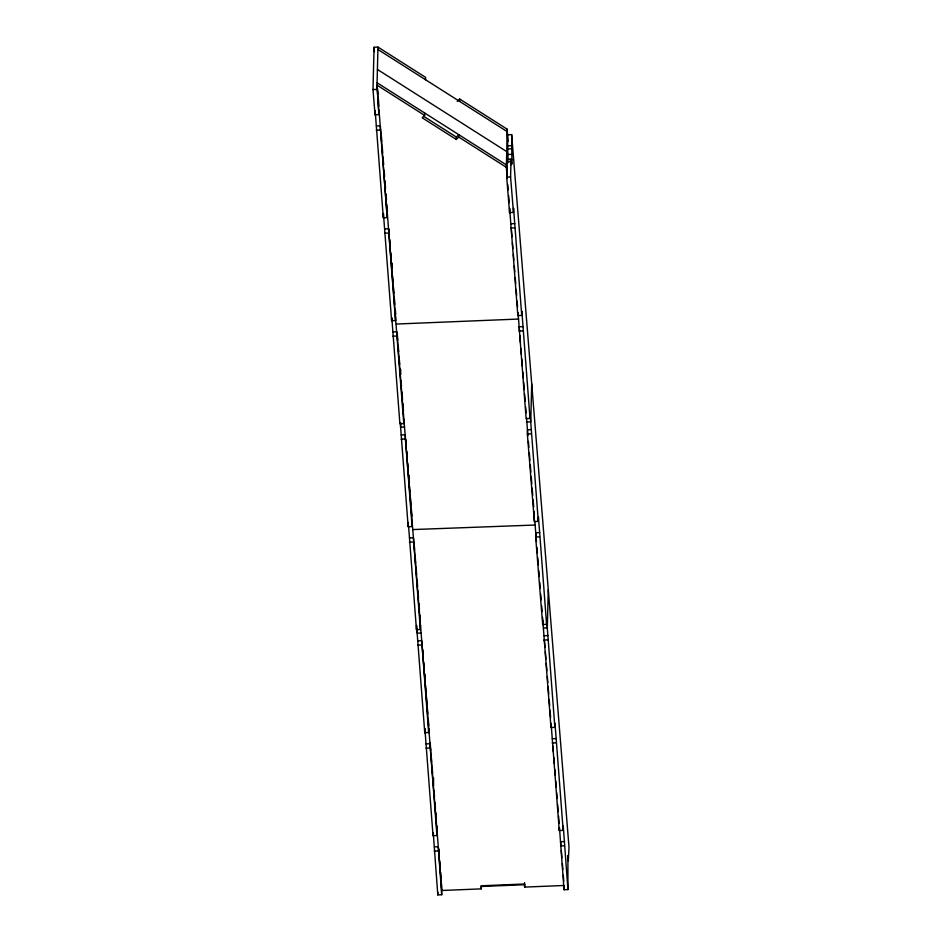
<?xml version="1.0" encoding="UTF-8"?>
<svg xmlns="http://www.w3.org/2000/svg" width="942" height="942" viewBox="0 0 942 942"><rect width="100%" height="100%" fill="white"/><g stroke="black" fill="none" stroke-linecap="round" stroke-linejoin="round"><path stroke-width="1.41" d="M507.255 178.521L506.349 167.311L507.314 129.266L459.684 99.016L457.259 101.418M509.54 212.586L509.646 208.335L517.829 315.582L521.727 315.417L513.555 208.17L513.449 212.433L509.54 212.586L506.69 177.108L507.079 161.8L510.976 161.647L511.223 164.732L511.365 159.151L507.467 159.304L507.385 162.566M377.978 47.1L377.012 85.145L378.931 114.606L375.034 114.759L372.997 89.561L374.068 47.265L377.978 47.1L425.607 77.362L425.548 79.752M375.034 114.759L375.14 110.508L383.312 217.755L387.221 217.59L379.037 110.344M378.931 114.606L377.012 85.145L424.642 115.407L422.216 117.809L456.293 139.463L458.719 137.061L458.789 134.671L456.364 137.073L456.293 139.463M387.221 217.59L380.285 125.792L376.376 125.957M383.312 217.755L383.418 213.493L391.601 320.739L395.51 320.574L395.616 316.324M395.51 320.574L387.327 213.328M392.166 263.289L392.025 268.611L391.554 262.759M391.601 320.739L391.672 317.901M403.894 419.308L403.788 423.57L399.891 423.723L391.825 317.89M403.788 423.57L388.575 228.776L384.666 228.941M400.315 371.595L400.374 369.087M400.691 369.747L400.562 374.692L400.079 368.746M400.727 422.805L400.621 427.197L404.518 427.032M412.184 522.304L412.078 526.554L408.169 526.719L400.303 423.335M412.078 526.554L405.142 434.757L401.233 434.921M408.852 477.676L408.899 475.686M408.169 526.719L408.286 522.457M420.473 625.288L420.368 629.55L416.458 629.703L408.616 526.672M412.82 529.569L535.127 525.024M420.368 629.55L413.432 537.752L409.523 537.906M424.642 115.407L424.701 113.016M417.153 579.813L417.6 586.513M416.458 629.703L416.564 625.453L424.748 732.688L428.645 732.535L428.763 728.272M417.306 628.785L417.188 633.177L421.098 633.012M428.645 732.535L421.71 640.737L417.812 640.89M425.207 679.241L425.313 675.249M424.748 732.688L424.854 728.437L433.037 835.684L436.935 835.519L437.041 831.268M436.935 835.519L429.999 743.721L426.102 743.886M433.461 783.556L433.591 778.233M433.037 835.684L433.108 832.846M441.515 883.737L441.704 894.735L437.795 894.9L433.249 832.834M441.704 894.735L438.289 846.717L434.38 846.87M437.795 894.9L437.865 892.121M459.625 101.406L459.684 99.016M392.955 331.925L396.853 331.772L441.81 890.484L481.28 888.871L481.338 886.481L524.718 884.703L524.553 882.642M507.762 134.8L511.659 134.635L511.906 159.504L507.997 159.669L507.314 129.266M513.449 212.433L510.588 176.943L510.976 161.647M511.906 159.504L511.777 164.297L511.365 159.151M517.829 315.582L517.9 312.744M531.37 429.599L527.461 429.764L527.355 434.015L534.397 521.562L538.306 521.397L530.122 414.15L530.016 418.413L526.119 418.566L518.041 312.614M521.727 315.417L521.844 311.166L530.016 418.413M531.712 383.83L530.746 421.875L526.837 422.04M511.659 134.635L569.003 847.27L568.332 860.811L567.92 855.666L567.932 889.578L564.023 889.743L564.128 885.48L524.659 887.093L524.718 884.703M534.397 521.562L534.043 511.459M542.557 617.375L550.976 727.53L554.873 727.377L546.701 620.13L546.596 624.381L542.686 624.546L535.645 536.999L535.751 532.748L539.66 532.583L538.412 517.134L538.306 521.397M546.596 624.381L539.66 532.583M542.686 624.546L542.792 620.283M548.279 589.81L547.326 627.855L543.416 628.008M550.976 727.53L551.082 723.279L559.254 830.526L563.163 830.361L563.269 826.11L567.932 889.578M554.873 727.377L554.979 723.115L563.163 830.361M559.254 830.526L559.336 827.688M564.023 889.743L559.477 827.665M372.997 89.561L376.906 89.408M376.27 130.208L380.179 130.055M507.479 145.845L511.376 145.68M507.726 148.93L511.636 148.765M507.585 154.512L511.482 154.358M506.69 177.108L510.588 176.943M510.894 223.784L514.791 223.619M384.56 233.192L388.457 233.039M510.788 228.035L514.685 227.882M396.241 324.048L518.559 319.044M523.081 326.615L519.183 326.768L519.525 331.148M392.849 336.188L396.747 336.023M519.066 331.031L522.975 330.866M401.127 439.172L405.036 439.019M527.355 434.015L531.264 433.862M409.417 542.168L413.326 542.003M535.645 536.999L539.554 536.846M544.04 635.732L547.938 635.579M417.706 645.152L421.604 644.987M543.934 639.995L547.832 639.83M552.318 738.728L556.227 738.563M425.984 748.136L429.893 747.983M552.212 742.979L556.121 742.826M564.517 841.559L560.608 841.712L560.961 846.093M434.274 851.132L438.183 850.967M560.502 845.975L564.411 845.81M377.919 49.49L507.255 131.668L508.044 141.559M377.412 69.449L506.749 151.615L507.679 163.143M377.071 82.755L506.407 164.921L506.855 170.455M458.719 137.061L506.349 167.311M423.488 116.184L456.364 137.073M511.365 229.613L511.953 236.913M512.413 242.753L512.884 248.582M513.355 254.422L513.826 260.251M514.297 266.091L514.768 271.932M515.239 277.76L515.71 283.601M516.169 289.441L516.64 295.27M517.111 301.11L517.582 306.939M519.878 335.529L520.467 342.817M520.938 348.658L521.409 354.486M521.762 358.867L522.351 366.167M522.822 371.996L523.281 377.836M523.634 382.216L524.223 389.505M524.576 393.886L525.165 401.174M525.636 407.015L526.107 412.855M526.531 418.177L527.932 435.593M528.403 441.433L528.874 447.262M529.345 453.102L529.934 460.402M530.287 464.771L530.876 472.072M531.217 476.452L531.806 483.741M532.159 488.121L532.748 495.41M533.101 499.79L533.69 507.09M534.821 521.162L536.457 541.497M536.928 547.337L537.399 553.178M537.752 557.546L538.329 564.847M538.8 570.687L539.271 576.516M539.742 582.356L540.213 588.185M540.684 594.025L541.155 599.866M541.626 605.694L542.086 611.535M544.394 640.113L544.971 647.413M545.324 651.782L545.913 659.082M546.266 663.462L546.855 670.751M547.326 676.591L547.797 682.42M548.15 686.8L548.727 694.101M549.198 699.93L549.669 705.77M550.022 710.15L550.611 717.439M552.907 746.017L553.378 751.857M553.849 757.698L554.32 763.526M554.791 769.367L555.262 775.195M555.733 781.036L556.192 786.876M556.663 792.705L557.134 798.545M557.605 804.386L558.194 811.674M558.547 816.055L559.136 823.343M507.703 184.208L508.162 189.884M508.621 195.559L509.186 202.66M561.314 850.473L561.903 857.762M562.374 863.602L562.845 869.431M563.316 875.271L563.775 881.111M524.659 887.093L524.411 884.008L481.032 885.786L481.28 888.871M374.068 47.265L374.421 51.645M377.542 88.607L378.013 94.459M378.366 98.851L378.955 106.163M381.192 133.976L381.781 141.288M382.252 147.14L382.723 153.004M383.076 157.385L383.665 164.709M384.136 170.561L384.607 176.413M384.96 180.805L385.549 188.117M386.02 193.981L386.491 199.834M386.844 204.226L387.433 211.538M388.846 229.094L389.317 234.947M389.67 239.339L390.259 246.663M390.73 252.515L391.201 258.367M392.626 275.982L393.085 281.693M393.544 287.404L394.003 293.103M394.462 298.814L394.922 304.525M395.381 310.236L395.722 314.51M397.336 334.492L397.795 340.203M398.254 345.914L398.702 351.625M399.161 357.324L399.738 364.46M401.033 380.486L401.492 386.267M401.963 392.06L402.54 399.302M402.893 403.647L403.47 410.889M405.802 439.843L406.273 445.637M406.732 451.43L407.203 457.211M407.674 463.005L408.133 468.798M408.604 474.591L409.075 480.538M409.535 486.237L409.994 491.948M410.453 497.659L411.03 504.794M411.371 509.08L411.948 516.216M414.209 544.276L414.668 549.951M415.128 555.768L415.716 563.033M416.07 567.402L416.658 574.667M417.954 590.893L418.531 598.064M418.99 603.728L419.449 609.392M419.897 615.044L420.356 620.707M422.652 649.168L423.217 656.303M423.676 662.014L424.135 667.725M424.595 673.436L425.054 679.135M425.537 685.105L426.125 692.346M426.467 696.691L427.056 703.921M427.397 708.266L427.868 714.06M428.339 719.853L428.798 725.646M430.2 743.014L430.777 750.256M431.13 754.601L431.707 761.842M432.178 767.624L432.649 773.417M433.108 779.211L433.626 785.616M434.062 790.997L434.521 796.791M434.992 802.584L435.451 808.377M435.805 812.734L436.393 819.976M436.853 825.769L437.088 828.677M438.725 848.966L439.302 856.207M439.655 860.552L440.232 867.806M440.585 872.151L441.056 877.944"/></g></svg>
